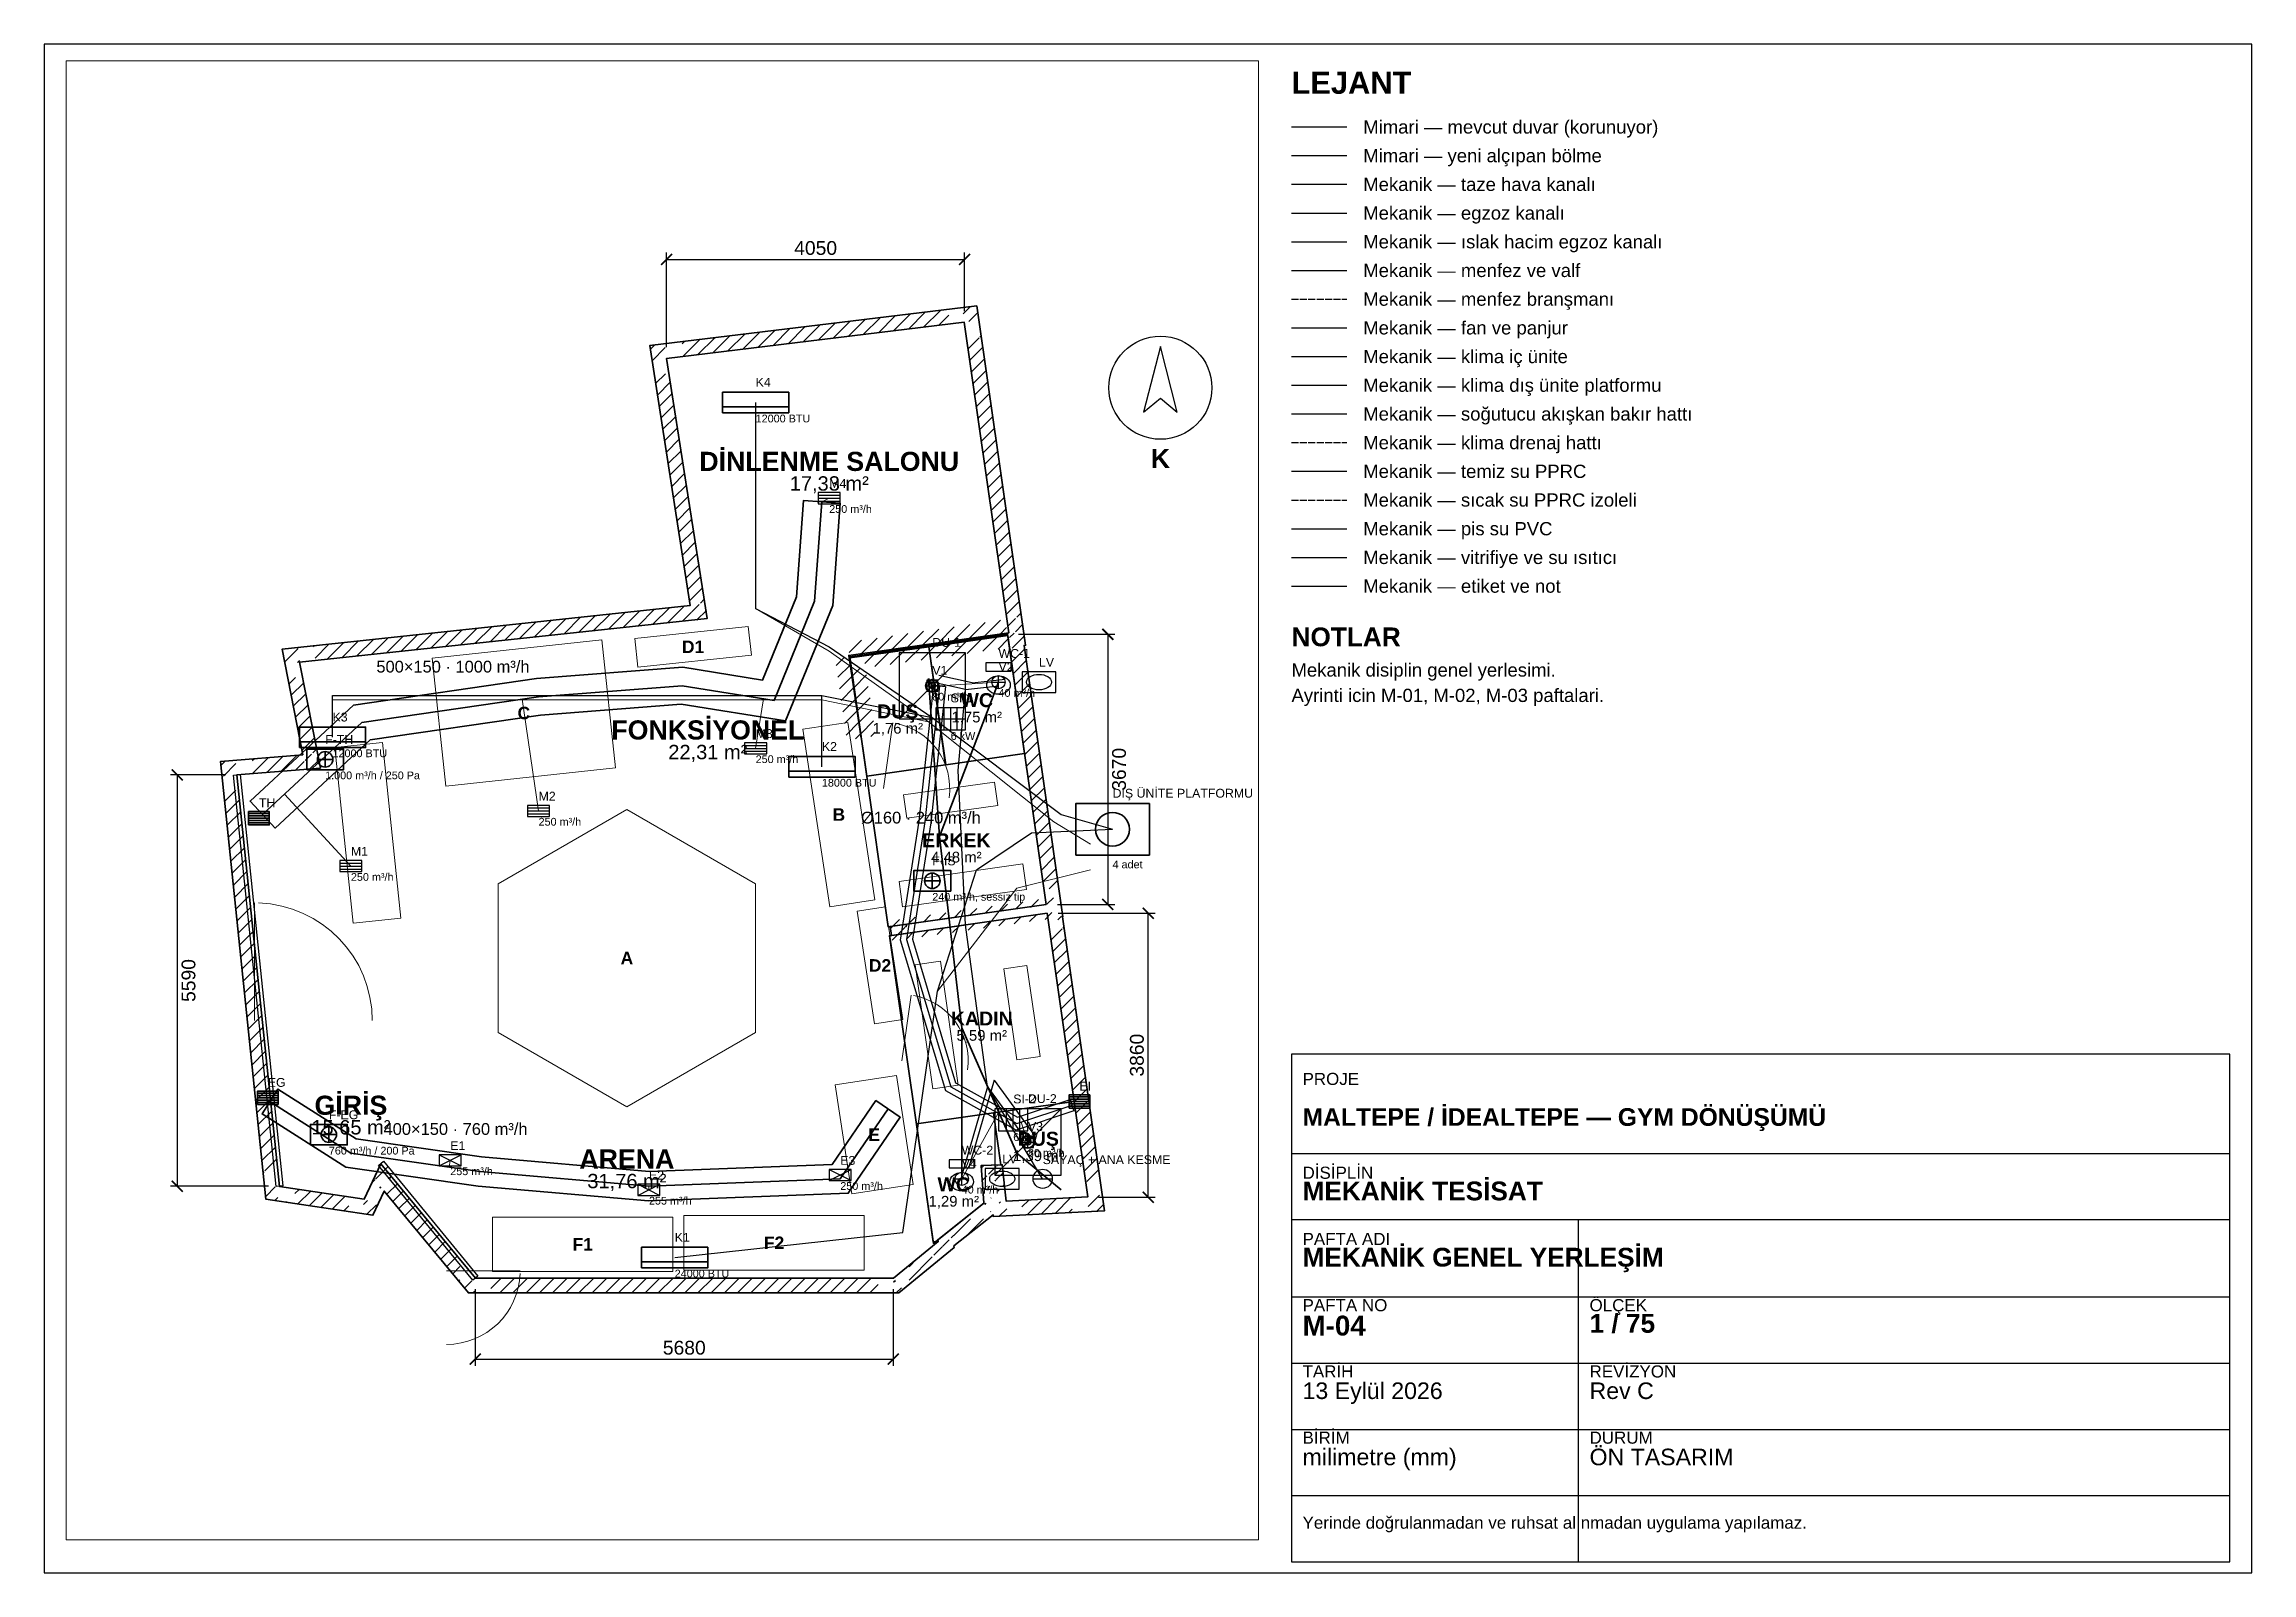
# Paper-space layout 'M-04 MEKANİK GENEL YERLEŞİM' of a CAD drawing. Header units: millimetres. Extents: x 10 to 410, y 10 to 287.
# The model-space entities are those that its viewports show. They can reach past a viewport. Long polylines and large blocks are cut down to what shows.
import ezdxf
from ezdxf.enums import TextEntityAlignment as Align

# ---------------------------------------------------------------- set-up
doc = ezdxf.new("R2010")
doc.units = ezdxf.units.MM
doc.linetypes.add('DASHED', pattern=[1.524, 1.27, -0.254])
for name, color, linetype, lineweight in [('A-CEPHE', 5, 'Continuous', 25), ('A-DUVAR-MEVCUT', 8, 'Continuous', 35), ('A-DUVAR-YENI', 1, 'Continuous', 35), ('A-EKIPMAN', 9, 'Continuous', 18), ('A-KAPI', 8, 'Continuous', 18), ('A-MOBILYA', 9, 'Continuous', 18), ('A-YAZI', 8, 'Continuous', 13), ('G-ANTET', 7, 'Continuous', 25), ('G-KUZEY', 7, 'Continuous', 25), ('G-OLCU', 7, 'Continuous', 13), ('M-HAVA-BESLEME', 3, 'Continuous', 35), ('M-HAVA-BRANSMAN', 3, 'DASHED', 18), ('M-HAVA-CIHAZ', 2, 'Continuous', 35), ('M-HAVA-EGZOZ', 1, 'Continuous', 35), ('M-HAVA-ISLAK', 6, 'Continuous', 25), ('M-HAVA-MENFEZ', 3, 'Continuous', 25), ('M-KLIMA-BAKIR', 4, 'Continuous', 25), ('M-KLIMA-DIS', 4, 'Continuous', 35), ('M-KLIMA-DRENAJ', 4, 'DASHED', 18), ('M-KLIMA-IC', 4, 'Continuous', 35), ('M-SIHHI-CIHAZ', 8, 'Continuous', 25), ('M-SIHHI-PIS', 8, 'Continuous', 35), ('M-SIHHI-SICAK', 30, 'DASHED', 25), ('M-SIHHI-TEMIZ', 5, 'Continuous', 25), ('M-YAZI', 7, 'Continuous', 13)]:
    doc.layers.add(name, color=color, linetype=linetype, lineweight=lineweight)
doc.styles.add('GYM', font='arial.ttf')
doc.styles.add('GYM-B', font='arialbd.ttf')
doc.dimstyles.new('GYM-75', dxfattribs={"dimscale": 75, "dimtxt": 2.5, "dimasz": 2, "dimexe": 1.25, "dimexo": 2, "dimgap": 0.8, "dimtad": 1, "dimdec": 0, "dimtxsty": 'GYM', "dimblk": 'ARCHTICK', "dimcen": 2.5, "dimclrt": 7, "dimazin": 3, "dimtfac": 1, "dimtmove": 0, "dimatfit": 3})

# ---------------------------------------------------------------- blocks, each defined once
blk = doc.blocks.new('ANTET_A3')
for p, q in [((0, 74), (170, 74)), ((0, 62), (170, 62)), ((52, 0), (52, 62)), ((0, 48), (170, 48)), ((0, 36), (170, 36)), ((0, 24), (170, 24)), ((0, 12), (170, 12))]:
    blk.add_line(p, q)
blk.add_lwpolyline([(0, 0), (170, 0), (170, 92), (0, 92)], close=True)
at = {"style": 'GYM'}
for s, p in [('PROJE', (2, 87.5)), ('DİSİPLİN', (2, 70.5)), ('PAFTA ADI', (2, 58.5)), ('ÖLÇEK', (54, 46.5)), ('PAFTA NO', (2, 46.5)), ('TARİH', (2, 34.5)), ('REVİZYON', (54, 34.5)), ('BİRİM', (2, 22.5)), ('DURUM', (54, 22.5))]:
    blk.add_text(s, height=2.2, dxfattribs=at).set_placement(p, align=Align.MIDDLE_LEFT)
for tag, p, height, style in [('PROJE', (2, 79), 3.2, 'GYM-B'), ('DISIPLIN', (2, 65.5), 3.4, 'GYM-B'), ('PAFTA_ADI', (2, 53.5), 3.4, 'GYM-B'), ('PAFTA_NO', (2, 41), 3.6, 'GYM-B'), ('OLCEK', (54, 41.5), 3.4, 'GYM-B'), ('TARIH', (2, 29.5), 3, 'GYM'), ('REV', (54, 29.5), 3, 'GYM'), ('BIRIM', (2, 17.5), 3, 'GYM'), ('DURUM', (54, 17.5), 3, 'GYM'), ('NOT', (2, 6), 2.2, 'GYM')]:
    blk.add_attdef(tag, p, '', height=height, dxfattribs=dict(style=style))
blk = doc.blocks.new('G_KUZEY')
blk.add_lwpolyline([(0, 560), (-230, -330), (0, -140), (230, -330)], close=True)
blk.add_circle((0, 0), 700)
at = {"style": 'GYM-B'}
blk.add_text('K', height=260, dxfattribs=at).set_placement((0, -960), align=Align.MIDDLE_CENTER)
blk = doc.blocks.new('_ARCHTICK')
at = {"color": 0, "linetype": 'BYBLOCK', "const_width": 0.15}
blk.add_lwpolyline([(-0.5, -0.5), (0.5, 0.5)], dxfattribs=at)
blk = doc.blocks.new('M_MENFEZ_BESLEME')
for p, q in [((-150, 40), (150, 40)), ((-150, 0), (150, 0)), ((-150, -40), (150, -40))]:
    blk.add_line(p, q)
blk.add_lwpolyline([(-150, -75), (150, -75), (150, 75), (-150, 75)], close=True)
at = {"style": 'GYM'}
for tag, p, height in [('KOD', (0, 140), 120), ('DEBI', (0, -200), 105)]:
    blk.add_attdef(tag, p, '', height=height, dxfattribs=at)
blk = doc.blocks.new('M_MENFEZ_EGZOZ')
for p, q in [((-150, -75), (150, 75)), ((-150, 75), (150, -75))]:
    blk.add_line(p, q)
blk.add_lwpolyline([(-150, -75), (150, -75), (150, 75), (-150, 75)], close=True)
at = {"style": 'GYM'}
for tag, p, height in [('KOD', (0, 140), 120), ('DEBI', (0, -200), 105)]:
    blk.add_attdef(tag, p, '', height=height, dxfattribs=at)
blk = doc.blocks.new('M_VALF')
for p, q in [((-90, 0), (90, 0)), ((0, -90), (0, 90))]:
    blk.add_line(p, q)
blk.add_circle((0, 0), 90)
at = {"style": 'GYM'}
for tag, p, height in [('KOD', (0, 150), 120), ('DEBI', (0, -200), 105)]:
    blk.add_attdef(tag, p, '', height=height, dxfattribs=at)
blk = doc.blocks.new('M_FAN')
for q in [(-105, 0), (0, 105), (105, 0), (0, -105)]:
    blk.add_line((0, 0), q)
blk.add_lwpolyline([(-250, -140), (250, -140), (250, 140), (-250, 140)], close=True)
blk.add_circle((0, 0), 105)
at = {"style": 'GYM'}
for tag, p, height in [('KOD', (0, 210), 120), ('TANIM', (0, -270), 105)]:
    blk.add_attdef(tag, p, '', height=height, dxfattribs=at)
blk = doc.blocks.new('M_PANJUR')
for p, q in [((-140, 64), (140, 64)), ((-140, 32), (140, 32)), ((-140, 0), (140, 0)), ((-140, -32), (140, -32)), ((-140, -64), (140, -64))]:
    blk.add_line(p, q)
blk.add_lwpolyline([(-140, -90), (140, -90), (140, 90), (-140, 90)], close=True)
at = {"style": 'GYM'}
blk.add_attdef('KOD', (0, 150), '', height=120, dxfattribs=at)
blk = doc.blocks.new('M_KLIMA_IC')
blk.add_line((-450, -60), (450, -60))
blk.add_lwpolyline([(-450, -140), (450, -140), (450, 140), (-450, 140)], close=True)
at = {"style": 'GYM'}
for tag, p, height in [('KOD', (0, 215), 120), ('KAPASITE', (0, -270), 105)]:
    blk.add_attdef(tag, p, '', height=height, dxfattribs=at)
blk = doc.blocks.new('M_KLIMA_DIS')
blk.add_lwpolyline([(-500, -350), (500, -350), (500, 350), (-500, 350)], close=True)
blk.add_circle((0, 0), 230)
at = {"style": 'GYM'}
for tag, p, height in [('KOD', (0, 430), 120), ('ADET', (0, -530), 105)]:
    blk.add_attdef(tag, p, '', height=height, dxfattribs=at)
blk = doc.blocks.new('M_KLOZET')
blk.add_lwpolyline([(-170, 150), (170, 150), (170, 260), (-170, 260)], close=True)
blk.add_ellipse((0, -40), major_axis=(160, 0), ratio=0.78)
at = {"style": 'GYM'}
blk.add_attdef('KOD', (0, 330), '', height=120, dxfattribs=at)
blk = doc.blocks.new('M_LAVABO')
blk.add_lwpolyline([(-230, -140), (230, -140), (230, 140), (-230, 140)], close=True)
blk.add_ellipse((0, 0), major_axis=(170, 0), ratio=0.62)
at = {"style": 'GYM'}
blk.add_attdef('KOD', (0, 210), '', height=120, dxfattribs=at)
blk = doc.blocks.new('M_DUS')
blk.add_line((-450, -450), (450, 450))
blk.add_lwpolyline([(-450, -450), (450, -450), (450, 450), (-450, 450)], close=True)
blk.add_circle((0, 0), 80)
at = {"style": 'GYM'}
blk.add_attdef('KOD', (0, 530), '', height=120, dxfattribs=at)
blk = doc.blocks.new('M_SUZGEC')
blk.add_lwpolyline([(-75, -75), (75, -75), (75, 75), (-75, 75)], close=True)
blk.add_circle((0, 0), 42)
blk = doc.blocks.new('M_ISITICI')
for p, q in [((-90, -150), (-90, 150)), ((0, -150), (0, 150)), ((90, -150), (90, 150))]:
    blk.add_line(p, q)
blk.add_lwpolyline([(-200, -150), (200, -150), (200, 150), (-200, 150)], close=True)
at = {"style": 'GYM'}
for tag, p, height in [('KOD', (0, 225), 120), ('GUC', (0, -285), 105)]:
    blk.add_attdef(tag, p, '', height=height, dxfattribs=at)
blk = doc.blocks.new('M_SAYAC')
blk.add_line((-130, 0), (130, 0))
blk.add_circle((0, 0), 130)
at = {"style": 'GYM'}
blk.add_attdef('KOD', (0, 200), '', height=120, dxfattribs=at)

msp = doc.modelspace()

# ---------------------------------------------------------------- hatches: boundary and pattern name
at = {"layer": 'A-DUVAR-MEVCUT'}
h = msp.add_hatch(dxfattribs=at)
h.set_pattern_fill('ANSI31', scale=40)
h.paths.add_polyline_path([(11012, 4959), (11563, 1104), (11761, 1132.3), (11210, 4987.3)])
h.paths.add_polyline_path([(11353, 1093), (11563, 1104), (11533, 1314), (11735, 1314), (11773, 1048.3), (11773, 914.7), (11377.4, 894), (11353, 894)])
h.paths.add_polyline_path([(11563, 1104), (10456, 1046), (10466.5, 846.3), (11573.5, 904.3)])
h.paths.add_polyline_path([(10432.3, 1256), (10456, 1046), (10666, 1057), (10666, 856.7), (10278.4, 836.4), (10275.5, 862.3), (10246, 838.7), (10246, 1256)])
h.paths.add_polyline_path([(10456, 1046), (10400, 1542), (10201.3, 1519.6), (10257.3, 1023.6)])
h.paths.add_polyline_path([(10190, 1332), (10190, 1534.6), (10400, 1542), (10423.7, 1332)])
h.paths.add_polyline_path([(10400, 1542), (10116, 1532), (10123, 1332.1), (10407, 1342.1)])
h.paths.add_polyline_path([(10326, 1322), (10129.9, 1322), (10116, 1532), (10326, 1539.4)])
h.paths.add_polyline_path([(10116, 1532), (10150, 1018), (10349.6, 1031.2), (10315.6, 1545.2)])
h.paths.add_polyline_path([(9940, 850.4), (10150, 1018), (10136.1, 1228), (10360, 1228), (10360, 840.7), (10278.4, 836.4), (10275.5, 862.3), (10207.5, 808), (9940, 808)])
h.paths.add_polyline_path([(10150, 1018), (9527.5, 521.1), (9652.2, 364.8), (10274.8, 861.7)])
h.paths.add_polyline_path([(9317.5, 322.8), (9531, 498), (9527.5, 521.1), (9737.5, 688.7), (9737.5, 408.7), (9618.5, 311.1), (9317.5, 311.1)])
h.paths.add_polyline_path([(9527.5, 521.1), (9531, 498), (9728.7, 528.2), (9725.2, 551.3)])
h.paths.add_polyline_path([(9321, 325.7), (9531, 498), (9527.5, 521.1), (9741, 691.5), (9741, 411.6), (9590.4, 288), (9321, 288)])
h.paths.add_polyline_path([(9531, 498), (8924, 0), (9050.9, -154.6), (9657.9, 343.4)])
h.paths.add_polyline_path([(9134, -86.4), (8995.5, -200), (8714, -200), (8714, 0), (8924, 0), (9134, 172.3)])
h.paths.add_polyline_path([(8924, 0), (3241, 0), (3241, -200), (8924, -200)])
h.paths.add_polyline_path([(3067.6, 210), (3241, 0), (3451, 0), (3451, -200), (3146.8, -200), (3031, -59.8), (3031, 210)])
h.paths.add_polyline_path([(3241, 0), (1957, 1555), (1802.8, 1427.7), (3086.8, -127.3)])
h.paths.add_polyline_path([(1858.6, 1345), (1957, 1555), (2130.4, 1345)])
h.paths.add_polyline_path([(1957, 1555), (1732, 1075), (1913.1, 990.1), (2138.1, 1470.1)])
h.paths.add_polyline_path([(1522, 904.1), (1522, 1106.3), (1732, 1075), (1830.4, 1285), (1942, 1285), (1942, 1051.8), (1854.4, 865), (1784.2, 865)])
h.paths.add_polyline_path([(1732, 1075), (579, 1247), (549.5, 1049.2), (1702.5, 877.2)])
h.paths.add_polyline_path([(557.3, 1457), (579, 1247), (789, 1215.7), (789, 1037), (631.2, 1037), (396, 1072.1), (369, 1333.3), (369, 1457)])
h.paths.add_polyline_path([(579, 1247), (0, 6840), (-198.9, 6819.4), (380.1, 1226.4)])
h.paths.add_polyline_path([(210, 6856.8), (0, 6840), (21.7, 6630), (-179.3, 6630), (-210, 6926.3), (-210, 7023.8), (116.8, 7050), (210, 7050)])
h.paths.add_polyline_path([(0, 6840), (1136, 6931), (1120, 7130.4), (-16, 7039.4)])
h.paths.add_polyline_path([(1094.8, 7141), (1136, 6931), (926, 6914.2), (926, 7141)])
h.paths.add_polyline_path([(1136, 6931), (853, 8372), (656.7, 8333.5), (939.7, 6892.5)])
h.paths.add_polyline_path([(1063, 8394.5), (853, 8372), (894.2, 8162), (690.4, 8162), (643, 8403.5), (643, 8550.7), (935.7, 8582), (1063, 8582)])
h.paths.add_polyline_path([(853, 8372), (6392, 8965), (6370.7, 9163.9), (831.7, 8570.9)])
h.paths.add_polyline_path([(6359.2, 9175), (6392, 8965), (6182, 8942.5), (6182, 9175)])
h.paths.add_polyline_path([(6392, 8965), (5840, 12499), (5642.4, 12468.1), (6194.4, 8934.1)])
h.paths.add_polyline_path([(6050, 12524.5), (5840, 12499), (5872.8, 12289), (5670.4, 12289), (5630, 12547.5), (5630, 12675), (5910.3, 12709), (6050, 12709)])
h.paths.add_polyline_path([(5840, 12499), (9885, 12990), (9860.9, 13188.5), (5815.9, 12697.5)])
h.paths.add_polyline_path([(9915.2, 12780), (9885, 12990), (9675, 12964.5), (9675, 13166), (9955.3, 13200), (10056.9, 13200), (10095, 12934.7), (10095, 12780)])
h.paths.add_polyline_path([(9885, 12990), (10491, 8771), (10689, 8799.4), (10083, 13018.4)])
h.paths.add_polyline_path([(10500.3, 8561), (10473, 8753), (10281, 8725.3), (10281, 8741.2), (10491, 8771), (10460.8, 8981), (10662.9, 8981), (10701, 8715.7), (10701, 8598.8), (10697.1, 8598.2), (10701, 8570.5), (10701, 8561)])
h.paths.add_polyline_path([(10491, 8771), (8314, 8462), (8342.1, 8264), (10519.1, 8573)])
h.paths.add_polyline_path([(8524, 8472.1), (8329, 8444), (8356.2, 8252), (8346.1, 8252), (8314, 8462), (8524, 8491.8)])
h.paths.add_polyline_path([(8314, 8462), (8485.6, 7338.9), (8683.3, 7369.1), (8511.7, 8492.2)])
h.paths.add_polyline_path([(8455.9, 7548.9), (8485.6, 7338.9), (8453.5, 7548.9)])
h.paths.add_polyline_path([(8485.6, 7338.9), (8329, 8444), (8131, 8415.9), (8287.6, 7310.9)])
h.paths.add_polyline_path([(8539, 8474.3), (8329, 8444), (8358.8, 8234), (8348.8, 8234), (8314, 8462), (8539, 8493.9)])
h.paths.add_polyline_path([(8329, 8444), (10473, 8753), (10444.5, 8951), (8300.5, 8642)])
h.paths.add_polyline_path([(10502.9, 8543), (10473, 8753), (10263, 8722.7), (10263, 8738.6), (10491, 8771), (10463.4, 8963), (10665.5, 8963), (10683, 8841), (10683, 8543)])
h.paths.add_polyline_path([(10473, 8753), (10996, 5080), (11194, 5108.2), (10671, 8781.2)])
h.paths.add_polyline_path([(11024.7, 4870), (11012, 4959), (10786, 4926.8), (10786, 5050.2), (10996, 5080), (10966.1, 5290), (11168.1, 5290), (11206, 5023.9), (11206, 4870)])
h.paths.add_polyline_path([(10996, 5080), (8876.8, 4779), (8904.9, 4580.9), (11024.1, 4882)])
h.paths.add_polyline_path([(9086.8, 4685.1), (8895.3, 4657.9), (8876.8, 4779), (9086.8, 4808.8)])
h.paths.add_polyline_path([(8876.8, 4779), (8895.3, 4657.9), (9093, 4688.1), (9074.5, 4809.2)])
h.paths.add_polyline_path([(9105.3, 4687.8), (8895.3, 4657.9), (8876.8, 4779), (9105.3, 4811.4)])
h.paths.add_polyline_path([(8895.3, 4657.9), (11012, 4959), (10983.8, 5157), (8867.1, 4855.9)])
h.paths.add_polyline_path([(11042, 4749), (11012, 4959), (10802, 4929.1), (10802, 5052.4), (10996, 5080), (10983.3, 5169), (11185.3, 5169), (11222, 4911.6), (11222, 4910.1), (11221, 4910), (11222, 4903.3), (11222, 4749)])

# ---------------------------------------------------------------- linework, layer by layer
at = {"layer": 'A-CEPHE'}
for points in [[(-44.8, 6835.4), (44.8, 6844.6), (624.8, 1254.6), (535.2, 1245.4)], [(3274.8, 28.5), (3205.2, -28.5), (1925.2, 1531.5), (1994.8, 1588.5)]]:
    msp.add_lwpolyline(points, close=True, dxfattribs=at)
at = {"layer": 'A-DUVAR-MEVCUT'}
for points in [[(11221, 4910), (11791.9, 915.7), (10278.4, 836.4), (10275.5, 862.3), (9742.7, 436.9), (9745.9, 415.6), (8995.5, -200), (3146.8, -200), (2004, 1184), (1849.9, 855.2), (396, 1072.1), (-220, 7023), (896.5, 7112.5), (614.7, 8547.6), (6162, 9141.5), (5610.5, 12672.6), (10055.1, 13212.1), (10717.5, 8601.1), (10697.1, 8598.2), (11222.2, 4910.1)], [(11012, 4959), (11563, 1104), (10456, 1046), (10400, 1542), (10116, 1532), (10150, 1018), (9527.5, 521.1), (9531, 498), (8924, 0), (3241, 0), (1957, 1555), (1732, 1075), (579, 1247), (0, 6840), (1136, 6931), (853, 8372), (6392, 8965), (5840, 12499), (9885, 12990), (10491, 8771), (8314, 8462), (8485.6, 7338.9), (8329, 8444), (10473, 8753), (10996, 5080), (8876.8, 4779), (8895.3, 4657.9)]]:
    msp.add_lwpolyline(points, close=True, dxfattribs=at)
at = {"layer": 'A-DUVAR-YENI'}
for points in [[(10473, 8753), (8329, 8444), (8849, 4775), (10996, 5080)], [(10475.8, 8733.2), (10704.2, 7129.4), (9632.7, 6976.8), (9404.3, 8580.6)], [(9403.3, 8580.5), (9631.7, 6976.7), (8558.6, 6823.9), (8331.3, 8427.8)], [(11012, 4959), (8868, 4654), (9466, 472), (10150, 1018), (10116, 1532), (10400, 1542), (10456, 1046), (11563, 1104)], [(11377.5, 2402), (11563, 1104), (10456, 1046), (10400, 1542), (10381.8, 1541.4), (10281.1, 2245.2)], [(10280.1, 2245.1), (10380.8, 1541.3), (10116, 1532), (10150, 1018), (9496.8, 496.6), (9463.2, 491.8), (9233.9, 2095.5)]]:
    msp.add_lwpolyline(points, close=True, dxfattribs=at)
at = {"layer": 'A-EKIPMAN'}
for points in [[(6991.3, 8468.5), (6949.9, 8856.3), (5408.7, 8691.5), (5450.1, 8303.7)], [(4960.5, 8673.3), (2653.6, 8426.8), (2839.5, 6686.7), (5146.4, 6933.2)], [(8301.9, 7552.9), (7689, 7459.1), (8058.1, 5047.1), (8671, 5140.9)], [(5300, 6369.9), (3550.7, 5359.9), (3550.7, 3340.1), (5300, 2330.1), (7049.3, 3340.1), (7049.3, 5359.9)], [(8815.5, 5045.6), (8430, 4986.6), (8664.5, 3454.4), (9050, 3513.4)], [(9188.6, 1272.2), (8961.7, 2754.9), (8131.4, 2627.8), (8358.3, 1145.1)], [(5925, 90), (5925, 830), (3475, 830), (3475, 90)], [(8525, 110), (8525, 850), (6075, 850), (6075, 110)]]:
    msp.add_lwpolyline(points, close=True, dxfattribs=at)
at = {"layer": 'A-KAPI'}
for p, q in [((8787.4, 6654.4), (8912.6, 7545.6)), ((240, 3500), (240, 5100)), ((9037.4, 2954.4), (9162.6, 3845.6)), ((2850, 100), (3850, 100))]:
    msp.add_line(p, q, dxfattribs=at)
for centre, radius, start, end in [((8787.4, 6654.4), 900, -8, 80), ((240, 3500), 1600, 0, 88), ((9037.4, 2954.4), 900, -8, 80), ((2850, 100), 1000, -90, -2)]:
    msp.add_arc(centre, radius, start, end, dxfattribs=at)
at = {"layer": 'A-MOBILYA'}
for points in [[(1977.8, 7277.4), (1331.3, 7209.5), (1582.2, 4822.6), (2228.7, 4890.5)], [(9058.5, 6566.5), (9103.5, 6249.7), (10341, 6425.5), (10296, 6742.3)], [(8998.1, 5391.3), (9047.4, 5044.8), (10730.5, 5283.9), (10681.2, 5630.4)], [(9561.8, 4306.6), (9215.3, 4257), (9456, 2574.1), (9802.5, 2623.7)], [(10737, 4247.3), (10420.3, 4202), (10597.2, 2964.6), (10914, 3009.9)]]:
    msp.add_lwpolyline(points, close=True, dxfattribs=at)
at = {"layer": 'M-HAVA-BESLEME'}
msp.add_lwpolyline([(1587.1, 7786.2), (4072.3, 8148.6), (6060.3, 8301.5), (7143.4, 8128.2), (7603.6, 9257.8), (7700.7, 10568.5), (8199.3, 10531.5), (8096.4, 9142.2), (7456.6, 7571.8), (6039.7, 7798.5), (4127.7, 7651.4), (1812.9, 7313.8), (519.9, 6116.6), (180.1, 6483.4)], close=True, dxfattribs=at)
msp.add_lwpolyline([(350, 6300), (1700, 7550), (4100, 7900), (6050, 8050), (7300, 7850), (7850, 9200), (7950, 10550)], dxfattribs=at)
at = {"layer": 'M-HAVA-BRANSMAN'}
for p, q in [((7950, 10550), (8050, 10600)), ((9550, 8050), (10350, 8100)), ((3878.7, 7867.7), (4100, 6350)), ((7157.6, 7872.8), (7050, 7200)), ((9548.8, 8039.3), (9450, 8050)), ((647.1, 6575.1), (1550, 5600)), ((10345.3, 2241.5), (9850, 1350)), ((10660, 2120), (10750, 1850)), ((2887, 1509), (2900, 1600)), ((5600, 1250), (5600, 1200)), ((8223.3, 1384.1), (8200, 1400))]:
    msp.add_line(p, q, dxfattribs=at)
at = {"layer": 'M-HAVA-EGZOZ'}
msp.add_lwpolyline([(1621, 1891.9), (3322.8, 1648.8), (5604.8, 1450.3), (8091.8, 1546), (8684.9, 2412.9), (9015.1, 2187.1), (8308.2, 1154), (5595.2, 1049.7), (3277.2, 1251.2), (1479, 1508.1), (342.6, 2231.3), (557.4, 2568.7)], close=True, dxfattribs=at)
msp.add_lwpolyline([(450, 2400), (1550, 1700), (3300, 1450), (5600, 1250), (8200, 1350), (8850, 2300)], dxfattribs=at)
at = {"layer": 'M-HAVA-ISLAK'}
msp.add_lwpolyline([(9429.3, 6189.5), (9181.8, 4605.6), (9767.3, 2654.1), (10608.1, 2187), (11324.7, 2425.9), (11375.3, 2274.1), (10591.9, 2013), (9632.7, 2545.9), (9018.2, 4594.4), (9270.7, 6210.5), (9470.5, 8058.6), (9629.5, 8041.4)], close=True, dxfattribs=at)
msp.add_lwpolyline([(9550, 8050), (9350, 6200), (9100, 4600), (9700, 2600), (10600, 2100), (11350, 2350)], dxfattribs=at)
at = {"layer": 'M-KLIMA-BAKIR'}
for points in [[(7050, 11900), (7050, 9100), (8050, 8580), (9450, 7620), (11200, 6300), (11900, 6100)], [(1300, 7350), (1300, 7920), (5950, 7920), (7950, 7920), (9450, 7620), (11200, 6300), (11900, 6100)], [(7950, 6950), (7950, 7920), (9450, 7620), (11200, 6300), (11900, 6100)], [(5950, 280), (9050, 620), (9520, 3900), (10050, 5550), (10800, 6050), (11900, 6100)]]:
    msp.add_lwpolyline(points, dxfattribs=at)
at = {"layer": 'M-KLIMA-DRENAJ'}
for points in [[(7050, 11900), (7050, 9100), (8050, 8520), (9400, 7560), (11100, 6200), (11600, 5900)], [(1300, 7350), (1300, 7860), (5950, 7860), (7950, 7860), (9400, 7560), (11100, 6200), (11600, 5900)], [(7950, 6950), (7950, 7860), (9400, 7560), (11100, 6200), (11600, 5900)], [(5950, 280), (9050, 620), (9520, 3900), (10600, 5300), (11600, 5550)]]:
    msp.add_lwpolyline(points, dxfattribs=at)
at = {"layer": 'M-SIHHI-PIS'}
for points in [[(9400, 8150), (9550, 6000), (9850, 3400), (10600, 1700), (11200, 1200)], [(9450, 8050), (9400, 8150)], [(10350, 8100), (9550, 6000)], [(9850, 1350), (9850, 3400)], [(10750, 1850), (10600, 1700)]]:
    msp.add_lwpolyline(points, dxfattribs=at)
at = {"layer": 'M-SIHHI-SICAK'}
for points in [[(9990, 8090), (9540, 8190)], [(9990, 8090), (10440, 8140)], [(10290, 2690), (9940, 1490)], [(10290, 2690), (10840, 1940)]]:
    msp.add_lwpolyline(points, dxfattribs=at)
at = {"layer": 'M-SIHHI-TEMIZ'}
for points in [[(9900, 8000), (9450, 8100)], [(10950, 1350), (10200, 2600), (9900, 4800), (9800, 6900), (9900, 8000)], [(9900, 8000), (10350, 8050)], [(10200, 2600), (9850, 1400)], [(10200, 2600), (10750, 1850)]]:
    msp.add_lwpolyline(points, dxfattribs=at)

# ---------------------------------------------------------------- block references
at = {"layer": 'G-KUZEY'}
msp.add_blockref('G_KUZEY', (12550, 12100), dxfattribs=at)
at = {"layer": 'M-HAVA-CIHAZ'}
for name, p, values in [('M_FAN', (1200, 7050), {'KOD': 'F-TH', 'TANIM': '1.000 m³/h / 250 Pa'}), ('M_PANJUR', (300, 6250), {'KOD': 'TH'}), ('M_FAN', (9450, 5400), {'KOD': 'F-IS', 'TANIM': '240 m³/h, sessiz tip'}), ('M_PANJUR', (420, 2450), {'KOD': 'EG'}), ('M_PANJUR', (11450, 2400), {'KOD': 'EI'}), ('M_FAN', (1250, 1950), {'KOD': 'F-EG', 'TANIM': '760 m³/h / 200 Pa'})]:
    msp.add_blockref(name, p, dxfattribs=at).add_auto_attribs(values)
at = {"layer": 'M-HAVA-MENFEZ'}
for name, p, values in [('M_MENFEZ_BESLEME', (8050, 10600), {'KOD': 'M4', 'DEBI': '250 m³/h'}), ('M_VALF', (9450, 8050), {'KOD': 'V1', 'DEBI': '80 m³/h'}), ('M_VALF', (10350, 8100), {'KOD': 'V2', 'DEBI': '40 m³/h'}), ('M_MENFEZ_BESLEME', (7050, 7200), {'KOD': 'M3', 'DEBI': '250 m³/h'}), ('M_MENFEZ_BESLEME', (4100, 6350), {'KOD': 'M2', 'DEBI': '250 m³/h'}), ('M_MENFEZ_BESLEME', (1550, 5600), {'KOD': 'M1', 'DEBI': '250 m³/h'}), ('M_VALF', (10750, 1850), {'KOD': 'V3', 'DEBI': '80 m³/h'}), ('M_MENFEZ_EGZOZ', (2900, 1600), {'KOD': 'E1', 'DEBI': '255 m³/h'}), ('M_MENFEZ_EGZOZ', (8200, 1400), {'KOD': 'E3', 'DEBI': '250 m³/h'}), ('M_VALF', (9850, 1350), {'KOD': 'V4', 'DEBI': '40 m³/h'}), ('M_MENFEZ_EGZOZ', (5600, 1200), {'KOD': 'E2', 'DEBI': '255 m³/h'})]:
    msp.add_blockref(name, p, dxfattribs=at).add_auto_attribs(values)
at = {"layer": 'M-KLIMA-DIS'}
msp.add_blockref('M_KLIMA_DIS', (11900, 6100), dxfattribs=at).add_auto_attribs({'KOD': 'DIŞ ÜNİTE PLATFORMU', 'ADET': '4 adet'})
at = {"layer": 'M-KLIMA-IC'}
for p, values in [((7050, 11900), {'KOD': 'K4', 'KAPASITE': '12000 BTU'}), ((1300, 7350), {'KOD': 'K3', 'KAPASITE': '12000 BTU'}), ((7950, 6950), {'KOD': 'K2', 'KAPASITE': '18000 BTU'}), ((5950, 280), {'KOD': 'K1', 'KAPASITE': '24000 BTU'})]:
    msp.add_blockref('M_KLIMA_IC', p, dxfattribs=at).add_auto_attribs(values)
at = {"layer": 'M-SIHHI-CIHAZ'}
for name, p, values in [('M_DUS', (9450, 8050), {'KOD': 'DU-1'}), ('M_KLOZET', (10350, 8100), {'KOD': 'WC-1'}), ('M_LAVABO', (10900, 8100), {'KOD': 'LV'}), ('M_ISITICI', (9700, 7600), {'KOD': 'SI-1', 'GUC': '6 kW'}), ('M_DUS', (10750, 1850), {'KOD': 'DU-2'}), ('M_ISITICI', (10550, 2150), {'KOD': 'SI-2', 'GUC': '6 kW'}), ('M_KLOZET', (9850, 1350), {'KOD': 'WC-2'}), ('M_LAVABO', (10400, 1350), {'KOD': 'LV'})]:
    msp.add_blockref(name, p, dxfattribs=at).add_auto_attribs(values)
for p in [(9450, 8050), (10750, 1850)]:
    msp.add_blockref('M_SUZGEC', p, dxfattribs=at)
at = {"layer": 'M-SIHHI-TEMIZ'}
msp.add_blockref('M_SAYAC', (10950, 1350), dxfattribs=at).add_auto_attribs({'KOD': 'SAYAÇ + ANA KESME'})

# ---------------------------------------------------------------- texts
at = {"layer": 'A-EKIPMAN', "style": 'GYM-B'}
for s, p in [('D1', (6200, 8580)), ('C', (3900, 7680)), ('B', (8180, 6300)), ('A', (5300, 4350)), ('D2', (8740, 4250)), ('E', (8660, 1950)), ('F1', (4700, 460)), ('F2', (7300, 480))]:
    msp.add_text(s, height=170, dxfattribs=at).set_placement(p, align=Align.MIDDLE_CENTER)
at = {"layer": 'A-YAZI'}
for s, height, style, p in [('DİNLENME SALONU', 260, 'GYM-B', (8050, 11100)), ('17,33 m²', 195, 'GYM', (8050, 10800)), ('DUŞ', 190, 'GYM-B', (8981.2, 7702.2)), ('WC', 190, 'GYM-B', (10054.2, 7855)), ('FONKSİYONEL', 260, 'GYM-B', (6400, 7450)), ('1,76 m²', 145, 'GYM', (8981.2, 7472.2)), ('1,75 m²', 145, 'GYM', (10054.2, 7625)), ('22,31 m²', 195, 'GYM', (6400, 7150)), ('ERKEK', 190, 'GYM-B', (9777.1, 5951.4)), ('4,48 m²', 145, 'GYM', (9777.1, 5721.4)), ('KADIN', 190, 'GYM-B', (10122.7, 3528.5)), ('5,59 m²', 145, 'GYM', (10122.7, 3298.5)), ('GİRİŞ', 260, 'GYM-B', (1550, 2350)), ('15,65 m²', 195, 'GYM', (1550, 2050)), ('DUŞ', 190, 'GYM-B', (10890.8, 1893.6)), ('ARENA', 260, 'GYM-B', (5300, 1620)), ('1,39 m²', 145, 'GYM', (10890.8, 1663.6)), ('31,76 m²', 195, 'GYM', (5300, 1320)), ('WC', 190, 'GYM-B', (9742.1, 1275)), ('1,29 m²', 145, 'GYM', (9742.1, 1045))]:
    msp.add_text(s, height=height, dxfattribs=dict(at, style=style)).set_placement(p, align=Align.MIDDLE_CENTER)
at = {"layer": 'M-YAZI', "style": 'GYM'}
for s, p in [('500×150 · 1000 m³/h', (2936.6, 8310.3)), ('Ø160 · 240 m³/h', (9295.1, 6258.5)), ('400×150 · 760 m³/h', (2971.7, 2026.9))]:
    msp.add_text(s, height=160, dxfattribs=at).set_placement(p, align=Align.MIDDLE_CENTER)

# ---------------------------------------------------------------- dimensions: what is measured, and where the dimension line sits
at = {"layer": 'G-OLCU'}
for base, p1, p2 in [((5840, 13845), (5840, 12500), (9890, 12990)), ((3240, -1100), (3240, 0), (8920, 0))]:
    msp.add_linear_dim(base=base, p1=p1, p2=p2, dimstyle='GYM-75', dxfattribs=at).render()
for base, p1, p2 in [((11835, 8750), (10470, 8750), (11000, 5080)), ((-810, 6840), (0, 6840), (580, 1250)), ((12385, 1100), (11560, 1100), (11010, 4960))]:
    msp.add_linear_dim(base=base, p1=p1, p2=p2, angle=90, dimstyle='GYM-75', dxfattribs=at).render()

psp = doc.layouts.new('M-04 MEKANİK GENEL YERLEŞİM')

# ---------------------------------------------------------------- linework, layer by layer
at = {"layer": 'G-ANTET', "color": 8, "linetype": 'Continuous'}
for p, q in [((236, 272), (246, 272)), ((236, 199.2), (246, 199.2)), ((236, 194), (246, 194))]:
    psp.add_line(p, q, dxfattribs=at)
at = {"layer": 'G-ANTET', "color": 1, "linetype": 'Continuous'}
for p, q in [((236, 266.8), (246, 266.8)), ((236, 256.4), (246, 256.4))]:
    psp.add_line(p, q, dxfattribs=at)
at = {"layer": 'G-ANTET', "color": 3, "linetype": 'Continuous'}
for p, q in [((236, 261.6), (246, 261.6)), ((236, 246), (246, 246))]:
    psp.add_line(p, q, dxfattribs=at)
at = {"layer": 'G-ANTET', "color": 6, "linetype": 'Continuous'}
psp.add_line((236, 251.2), (246, 251.2), dxfattribs=at)
at = {"layer": 'G-ANTET', "color": 3, "linetype": 'DASHED'}
psp.add_line((236, 240.8), (246, 240.8), dxfattribs=at)
at = {"layer": 'G-ANTET', "color": 2, "linetype": 'Continuous'}
psp.add_line((236, 235.6), (246, 235.6), dxfattribs=at)
at = {"layer": 'G-ANTET', "color": 4, "linetype": 'Continuous'}
for p, q in [((236, 230.4), (246, 230.4)), ((236, 225.2), (246, 225.2)), ((236, 220), (246, 220))]:
    psp.add_line(p, q, dxfattribs=at)
at = {"layer": 'G-ANTET', "color": 4, "linetype": 'DASHED'}
psp.add_line((236, 214.8), (246, 214.8), dxfattribs=at)
at = {"layer": 'G-ANTET', "color": 5, "linetype": 'Continuous'}
psp.add_line((236, 209.6), (246, 209.6), dxfattribs=at)
at = {"layer": 'G-ANTET', "color": 30, "linetype": 'DASHED'}
psp.add_line((236, 204.4), (246, 204.4), dxfattribs=at)
at = {"layer": 'G-ANTET', "color": 7, "linetype": 'Continuous'}
psp.add_line((236, 188.8), (246, 188.8), dxfattribs=at)
at = {"layer": 'G-ANTET'}
psp.add_lwpolyline([(10, 10), (410, 10), (410, 287), (10, 287)], close=True, dxfattribs=at)

# ---------------------------------------------------------------- block references
psp.add_blockref('ANTET_A3', (236, 12), dxfattribs=at).add_auto_attribs({'PROJE': 'MALTEPE / İDEALTEPE — GYM DÖNÜŞÜMÜ', 'DISIPLIN': 'MEKANİK TESİSAT', 'PAFTA_ADI': 'MEKANİK GENEL YERLEŞİM', 'PAFTA_NO': 'M-04', 'OLCEK': '1 / 75', 'TARIH': '13 Eylül 2026', 'REV': 'Rev C', 'BIRIM': 'milimetre (mm)', 'DURUM': 'ÖN TASARIM', 'NOT': 'Yerinde doğrulanmadan ve ruhsat alınmadan uygulama yapılamaz.'})

# ---------------------------------------------------------------- texts
for s, height, style, p in [('LEJANT', 4, 'GYM-B', (236, 280)), ('Mimari — mevcut duvar (korunuyor)', 2.4, 'GYM', (249, 272)), ('Mimari — yeni alçıpan bölme', 2.4, 'GYM', (249, 266.8)), ('Mekanik — taze hava kanalı', 2.4, 'GYM', (249, 261.6)), ('Mekanik — egzoz kanalı', 2.4, 'GYM', (249, 256.4)), ('Mekanik — ıslak hacim egzoz kanalı', 2.4, 'GYM', (249, 251.2)), ('Mekanik — menfez ve valf', 2.4, 'GYM', (249, 246)), ('Mekanik — menfez branşmanı', 2.4, 'GYM', (249, 240.8)), ('Mekanik — fan ve panjur', 2.4, 'GYM', (249, 235.6)), ('Mekanik — klima iç ünite', 2.4, 'GYM', (249, 230.4)), ('Mekanik — klima dış ünite platformu', 2.4, 'GYM', (249, 225.2)), ('Mekanik — soğutucu akışkan bakır hattı', 2.4, 'GYM', (249, 220)), ('Mekanik — klima drenaj hattı', 2.4, 'GYM', (249, 214.8)), ('Mekanik — temiz su PPRC', 2.4, 'GYM', (249, 209.6)), ('Mekanik — sıcak su PPRC izoleli', 2.4, 'GYM', (249, 204.4)), ('Mekanik — pis su PVC', 2.4, 'GYM', (249, 199.2)), ('Mekanik — vitrifiye ve su ısıtıcı', 2.4, 'GYM', (249, 194)), ('Mekanik — etiket ve not', 2.4, 'GYM', (249, 188.8)), ('NOTLAR', 3.4, 'GYM-B', (236, 179.6)), ('Mekanik disiplin genel yerlesimi.', 2.4, 'GYM', (236, 173.6)), ('Ayrinti icin M-01, M-02, M-03 paftalari.', 2.4, 'GYM', (236, 169))]:
    psp.add_text(s, height=height, dxfattribs=dict(at, style=style)).set_placement(p, align=Align.MIDDLE_LEFT)

# ---------------------------------------------------------------- viewports
psp.add_viewport(center=(122, 150), size=(216, 268), view_center_point=(5781.4, 6494.97), view_height=20100, dxfattribs=at)

doc.saveas('drawing.dxf')
